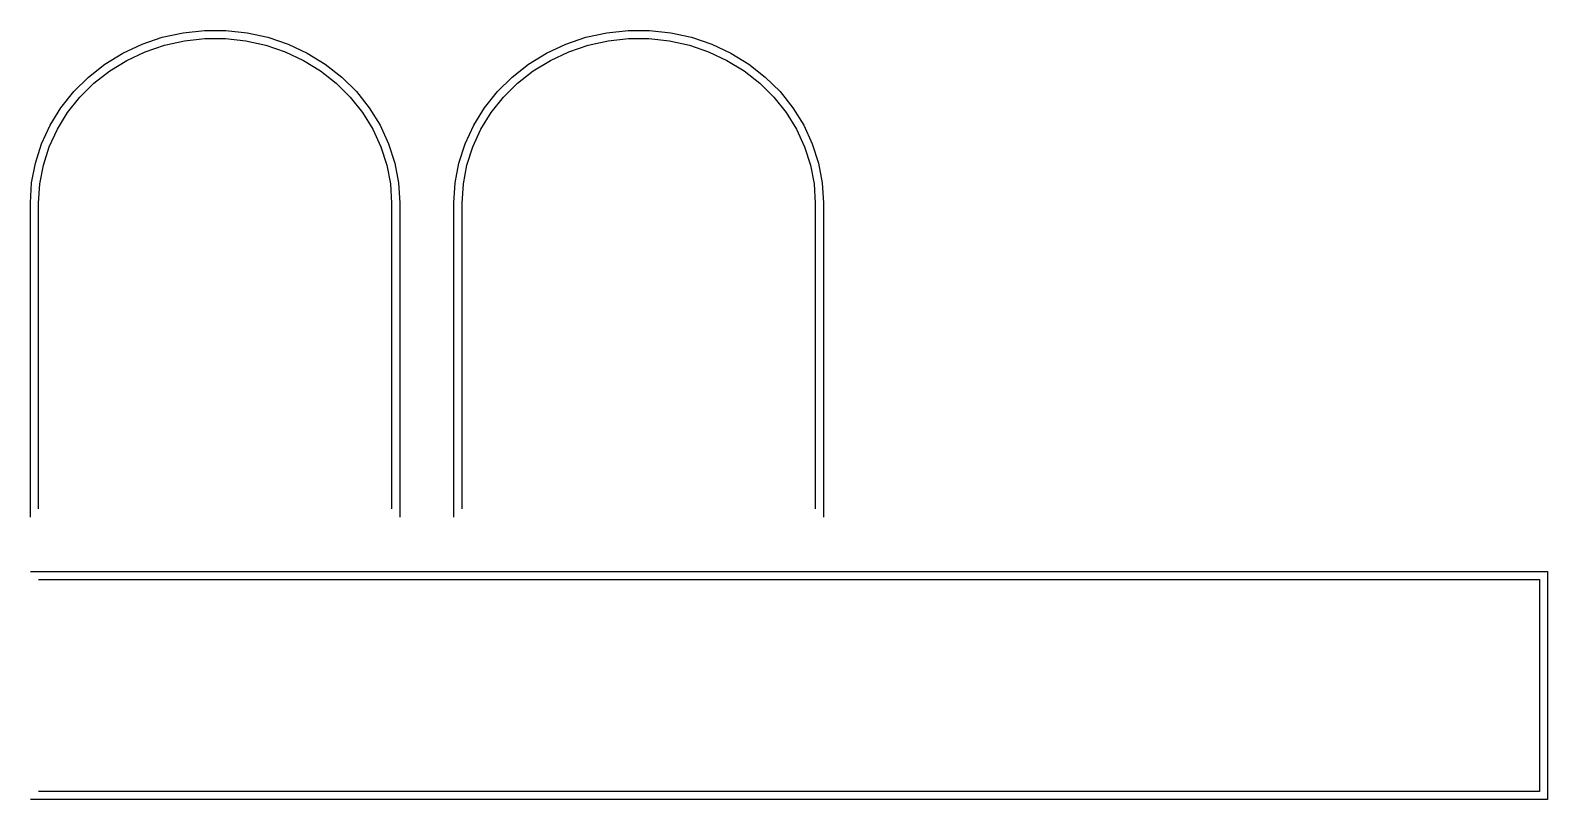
# Model space of a CAD drawing. Header units: millimetres. Extents: x -7 to 1282, y -647 to 7.
import ezdxf

# ---------------------------------------------------------------- set-up
doc = ezdxf.new("R2010")
doc.units = ezdxf.units.MM

msp = doc.modelspace()

# ---------------------------------------------------------------- linework, layer by layer
for points in [[(-7, -407), (-7, -139.7818), (-5.945, -122.8759), (-2.7546, -105.9884), (2.5118, -89.5703), (9.7789, -73.8464), (18.9437, -59.0306), (29.8777, -45.3229), (42.4288, -32.9064), (56.4242, -21.9458), (71.673, -12.5851), (87.9687, -4.9467), (105.0921, 0.8702), (122.8139, 4.7904), (140.8976, 6.7631), (159.1024, 6.7631), (177.1861, 4.7904), (194.9079, 0.8702), (212.0313, -4.9467), (228.327, -12.5851), (243.5758, -21.9458), (257.5712, -32.9064), (270.1223, -45.3229), (281.0563, -59.0306), (290.2211, -73.8464), (297.4882, -89.5703), (302.7546, -105.9884), (305.945, -122.8759), (307, -139.7818), (307, -407)], [(353, -407), (353, -139.7818), (354.055, -122.8759), (357.2454, -105.9884), (362.5118, -89.5703), (369.7789, -73.8464), (378.9437, -59.0306), (389.8777, -45.3229), (402.4288, -32.9064), (416.4242, -21.9458), (431.673, -12.5851), (447.9687, -4.9467), (465.0921, 0.8702), (482.8139, 4.7904), (500.8976, 6.7631), (519.1024, 6.7631), (537.1861, 4.7904), (554.9079, 0.8702), (572.0313, -4.9467), (588.327, -12.5851), (603.5758, -21.9458), (617.5712, -32.9064), (630.1223, -45.3229), (641.0563, -59.0306), (650.2211, -73.8464), (657.4882, -89.5703), (662.7546, -105.9884), (665.945, -122.8759), (667, -139.7818), (667, -407)], [(0, -400), (0, -140), (1.0142, -123.747), (4.0433, -107.7138), (9.0461, -92.1172), (15.9551, -77.1681), (24.6768, -63.0687), (35.0933, -50.0097), (47.0638, -38.1677), (60.4262, -27.7028), (75, -18.7564), (90.588, -11.4497), (106.9795, -5.8815), (123.9528, -2.1269), (141.2783, -0.2369), (158.7217, -0.2369), (176.0472, -2.1269), (193.0205, -5.8815), (209.412, -11.4497), (225, -18.7564), (239.5738, -27.7028), (252.9362, -38.1677), (264.9067, -50.0097), (275.3232, -63.0687), (284.0449, -77.1681), (290.9539, -92.1172), (295.9567, -107.7138), (298.9858, -123.747), (300, -140), (300, -400)], [(360, -400), (360, -140), (361.0142, -123.747), (364.0433, -107.7138), (369.0461, -92.1172), (375.9551, -77.1681), (384.6768, -63.0687), (395.0933, -50.0097), (407.0638, -38.1677), (420.4262, -27.7028), (435, -18.7564), (450.588, -11.4497), (466.9795, -5.8815), (483.9528, -2.1269), (501.2783, -0.2369), (518.7217, -0.2369), (536.0472, -2.1269), (553.0205, -5.8815), (569.412, -11.4497), (585, -18.7564), (599.5738, -27.7028), (612.9362, -38.1677), (624.9067, -50.0097), (635.3232, -63.0687), (644.0449, -77.1681), (650.9539, -92.1172), (655.9567, -107.7138), (658.9858, -123.747), (660, -140), (660, -400)], [(-7, -453), (1282.4094, -453), (1282.4094, -647), (-7, -647)], [(0, -460), (1275.4094, -460), (1275.4094, -640), (0, -640)]]:
    msp.add_lwpolyline(points)

doc.saveas('drawing.dxf')
